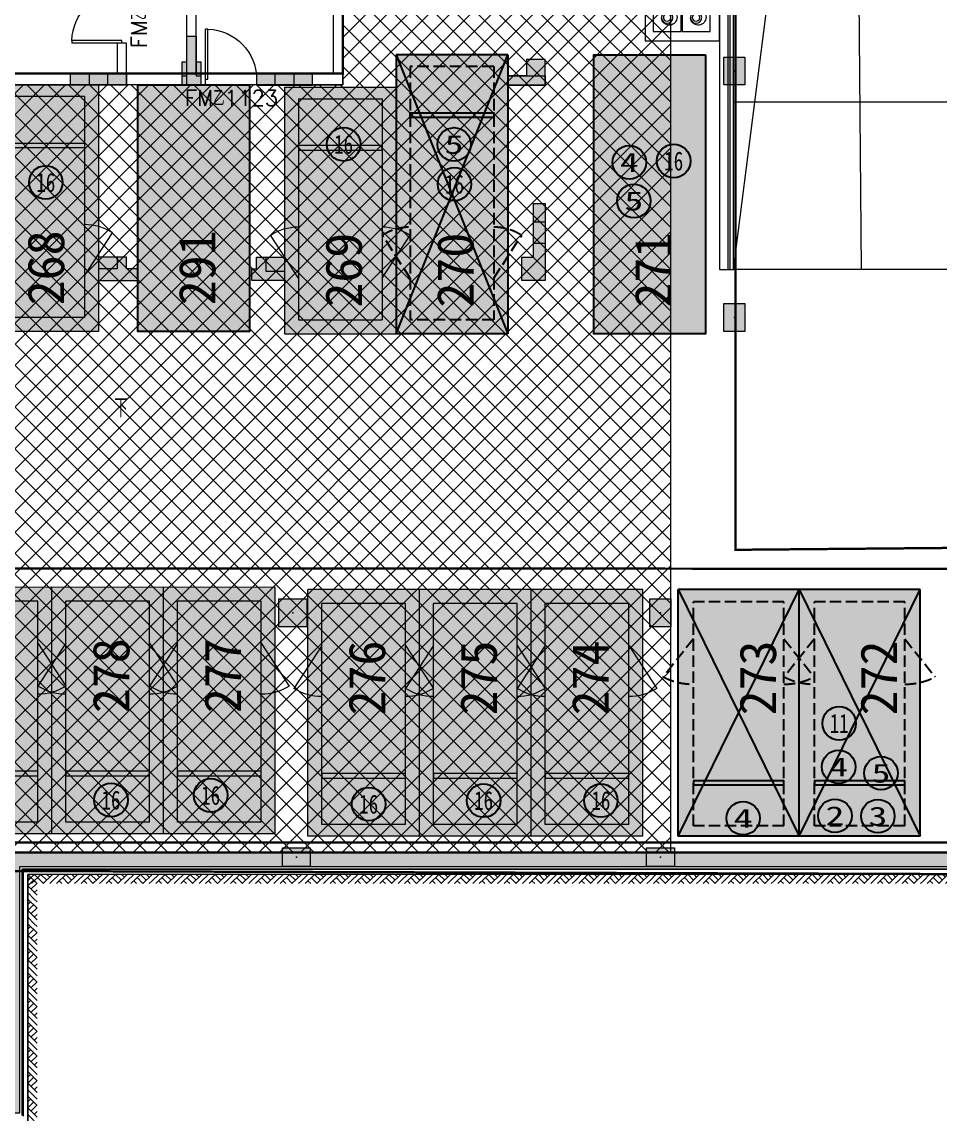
# Model space of a CAD drawing. Extents: x -264757 to 86229, y 4049843 to 4347093.
# Drawn here: x -47430 to -27691, y 4071283 to 4094765 of the extents above; entities that cross this region are included whole.
import ezdxf
from ezdxf.enums import TextEntityAlignment as Align

# ---------------------------------------------------------------- set-up
doc = ezdxf.new("R2010")
doc.units = 0
doc.header["$LTSCALE"] = 1000
doc.header["$MEASUREMENT"] = 0
doc.linetypes.add('AX-01DK-PB01$1$A-001-车位参照B1$0$A-001-车位参照B1$0$A-001-车位参照B1$0$A-H4-001-基本图形$0$A-001-车位B1$0$DASH', pattern=[0.35, 0.25, -0.1])
doc.linetypes.add('DASH', pattern=[0.35, 0.25, -0.1])
doc.layers.add('AX-01DK-PB01$0$AX-001DK-01-PB01-02$0$A-3-WinF(Text)', color=8, linetype='Continuous', plot=False)
for name, color, linetype in [('不利因素11-尽端停车', 7, 'Continuous'), ('不利因素2-紧邻集水坑、排水沟', 7, 'Continuous'), ('不利因素3-紧邻房间出入口', 7, 'Continuous'), ('不利因素4-紧邻行车坡道', 7, 'Continuous'), ('不利因素5-单面靠墙', 7, 'Continuous'), ('不利因素9-坡道上停车', 7, 'Continuous'), ('不可售车位', 255, 'Continuous'), ('大车位', 7, 'Continuous'), ('普通车位', 7, 'Continuous')]:
    doc.layers.add(name, color=color, linetype=linetype)
doc.layers.add('无关图层', color=8, linetype='Continuous', lineweight=0)
doc.layers.add('车位归属楼栋范围线', color=7, linetype='Continuous', true_color=0x19e6c7)
doc.styles.add('AX-01DK-PB01$0$_TCH_DIM', font='SIMPLEX', dxfattribs={"bigfont": 'GBCBIG'})
doc.styles.add('AX-01DK-PB01$0$AX-001DK-01-PB01-02$0$_TCH_WINDOW', font='SIMPLEX', dxfattribs={"bigfont": 'GBCBIG'})
doc.styles.add('AX-ACK-BIANH1$0$黑体', font='simhei.ttf')
doc.styles.add('AX-ACK-P01-WALL$0$黑体', font='simhei.ttf')
doc.styles.add('SX-ACK-PB01-WNC-ALL$0$黑体', font='simhei.ttf')
doc.styles.add('黑体', font='simhei.ttf')

# ---------------------------------------------------------------- blocks, each defined once
blk = doc.blocks.new('A$C7e5eb487')
at = {"layer": '普通车位', "true_color": 0xf18f8e}
h = blk.add_hatch(color=11, dxfattribs=at)
h.dxf.hatch_style = 1
h.paths.add_polyline_path([(2400, 0), (2400, -5300), (0, -5300), (0, 0)])
blk = doc.blocks.new('普通车位')
at = {"layer": '无关图层'}
for p, q in [((-2.253, 3.186), (0.077, 3.764)), ((1.352, -1.38), (0.077, 3.764)), ((-1.889, 2.967), (-0.142, 3.4)), ((1.001, -1.21), (-0.142, 3.4)), ((-0.977, -1.958), (-2.253, 3.186)), ((-0.746, -1.643), (-1.889, 2.967)), ((-0.977, -1.958), (1.352, -1.38)), ((-0.746, -1.643), (1.001, -1.21))]:
    blk.add_line(p, q, dxfattribs=at)
for points in [[(0.074, 2.527), (0.879, 1.777)], [(-1.673, 2.094), (-2.033, 1.054)]]:
    blk.add_lwpolyline(points, dxfattribs=at)
blk.add_lwpolyline([(0.76, -0.239), (-0.987, -0.673), (-1.011, -0.575), (0.736, -0.142)], close=True, dxfattribs=at)
for centre, start, end in [((0.074, 2.527), 283.9287, 316.9845), ((-1.673, 2.094), 250.873, 283.9287)]:
    blk.add_arc(centre, 1.1, start, end, dxfattribs=at)
at = {"layer": '普通车位', "xscale": -0.0009999999999999812, "yscale": 0.0009999999999999812, "zscale": 0.0009999999999999812, "rotation": 13.92873520577783}
blk.add_blockref('A$C7e5eb487', (0.077, 3.764), dxfattribs=at)
blk = doc.blocks.new('大车位1')
at = {"layer": '大车位', "true_color": 0xe806f9}
h = blk.add_hatch(color=6, dxfattribs=at)
h.dxf.hatch_style = 1
h.paths.add_polyline_path([(2400, 6000), (2400, 0), (0, 0), (0, 6000)])
at = {"layer": '大车位', "color": 83}
for p, q in [((0, 0), (0, 6000, 0)), ((2400, 6000, 0), (0, 6000, 0)), ((2400, 0), (2400, 6000, 0)), ((2400, 0), (0, 0))]:
    blk.add_line(p, q, dxfattribs=at)
at = {"layer": '大车位', "color": 8, "linetype": 'AX-01DK-PB01$1$A-001-车位参照B1$0$A-001-车位参照B1$0$A-001-车位参照B1$0$A-H4-001-基本图形$0$A-001-车位B1$0$DASH'}
for p, q in [((2100, 5700, 0), (300, 5700, 0)), ((300, 250), (300, 5700, 0)), ((2100, 250), (2100, 5700, 0)), ((2100, 250), (300, 250))]:
    blk.add_line(p, q, dxfattribs=at)
at = {"layer": '大车位', "color": 83, "elevation": 0}
blk.add_lwpolyline([(0, 6000), (2400, 0)], dxfattribs=at)
at = {"layer": '大车位', "color": 83}
blk.add_lwpolyline([(0, 0), (2400, 6000)], dxfattribs=at)
at = {"layer": '大车位', "linetype": 'AX-01DK-PB01$1$A-001-车位参照B1$0$A-001-车位参照B1$0$A-001-车位参照B1$0$A-H4-001-基本图形$0$A-001-车位B1$0$DASH'}
for points in [[(300, 4800), (-300, 3878)], [(2100, 4800), (2700, 3878)]]:
    blk.add_lwpolyline(points, dxfattribs=at)
at = {"layer": '大车位'}
blk.add_lwpolyline([(300, 1250), (2100, 1250), (2100, 1350), (300, 1350)], close=True, dxfattribs=at)
at = {"layer": '大车位', "linetype": 'AX-01DK-PB01$1$A-001-车位参照B1$0$A-001-车位参照B1$0$A-001-车位参照B1$0$A-H4-001-基本图形$0$A-001-车位B1$0$DASH'}
for centre, start, end in [((300, 4800, 0), 236.9443, 270), ((2100, 4800, 0), 270, 303.0557)]:
    blk.add_arc(centre, 1100, start, end, dxfattribs=at)
blk = doc.blocks.new('AX-01DK-PB01$0$A$Ca5f8eab7')
at = {"layer": '大车位', "xscale": 1.081473333332633, "yscale": 0.8833333333330953, "rotation": 270}
blk.add_blockref('大车位1', (0, 2595.558), dxfattribs=at)
blk = doc.blocks.new('20200722.21182239')
at = {"layer": '不利因素2-紧邻集水坑、排水沟', "true_color": 0xc46e92}
h = blk.add_hatch(color=233, dxfattribs=at)
h.dxf.hatch_style = 1
edge = h.paths.add_edge_path()
edge.add_arc((360, 360), 360, 0, 360)
at = {"layer": '不利因素2-紧邻集水坑、排水沟'}
blk.add_circle((360, 360), 360, dxfattribs=at)
at = {"layer": '不利因素2-紧邻集水坑、排水沟', "style": '黑体', "width": 1.390625}
blk.add_text('2', height=407, dxfattribs=at).set_placement((156, 156), (564, 156), align=Align.FIT)
blk = doc.blocks.new('20200722.21182971')
at = {"layer": '不利因素4-紧邻行车坡道', "true_color": 0x9591ce}
h = blk.add_hatch(color=193, dxfattribs=at)
h.dxf.hatch_style = 1
edge = h.paths.add_edge_path()
edge.add_arc((360, 360), 360, 0, 360)
at = {"layer": '不利因素4-紧邻行车坡道'}
blk.add_circle((360, 360), 360, dxfattribs=at)
at = {"layer": '不利因素4-紧邻行车坡道', "style": '黑体', "width": 1.390625}
blk.add_text('4', height=407, dxfattribs=at).set_placement((156, 156), (564, 156), align=Align.FIT)
blk = doc.blocks.new('20200722.21185040')
at = {"layer": '不利因素11-尽端停车', "true_color": 0xf21b23}
h = blk.add_hatch(color=240, dxfattribs=at)
h.dxf.hatch_style = 1
edge = h.paths.add_edge_path()
edge.add_arc((360, 360), 360, 0, 360)
at = {"layer": '不利因素11-尽端停车'}
blk.add_circle((360, 360), 360, dxfattribs=at)
at = {"layer": '不利因素11-尽端停车', "style": '黑体', "width": 0.695313}
blk.add_text('11', height=407.3, dxfattribs=at).set_placement((156, 156), (564, 156), align=Align.FIT)
blk = doc.blocks.new('SX-ACK-PB01-WNC-ALL$0$20200722.21183209')
at = {"layer": '不利因素5-单面靠墙', "true_color": 0x6d711d}
h = blk.add_hatch(color=66, dxfattribs=at)
h.dxf.hatch_style = 1
edge = h.paths.add_edge_path()
edge.add_arc((360, 360), 360, 0, 360)
at = {"layer": '不利因素5-单面靠墙'}
blk.add_circle((360, 360), 360, dxfattribs=at)
at = {"layer": '不利因素5-单面靠墙', "style": 'SX-ACK-PB01-WNC-ALL$0$黑体', "width": 1.390625}
blk.add_text('5', height=407, dxfattribs=at).set_placement((156, 156), (564, 156), align=Align.FIT)
blk = doc.blocks.new('AX-ACK-P01-WALL$0$20200722.21184440')
at = {"layer": '不利因素9-坡道上停车', "true_color": 0x6a96bd}
h = blk.add_hatch(color=153, dxfattribs=at)
h.dxf.hatch_style = 1
edge = h.paths.add_edge_path()
edge.add_arc((360, 360), 360, 0, 360)
at = {"layer": '不利因素9-坡道上停车'}
blk.add_circle((360, 360), 360, dxfattribs=at)
at = {"layer": '不利因素9-坡道上停车', "style": 'AX-ACK-P01-WALL$0$黑体', "width": 0.695313}
blk.add_text('16', height=407.3, dxfattribs=at).set_placement((156, 156), (564, 156), align=Align.FIT)
blk = doc.blocks.new('SX-ACK-PB01-WNC-ALL$0$20200722.21182536')
at = {"layer": '不利因素3-紧邻房间出入口', "true_color": 0xe4d218}
h = blk.add_hatch(color=52, dxfattribs=at)
h.dxf.hatch_style = 1
edge = h.paths.add_edge_path()
edge.add_arc((360, 360), 360, 0, 360)
at = {"layer": '不利因素3-紧邻房间出入口'}
blk.add_circle((360, 360), 360, dxfattribs=at)
at = {"layer": '不利因素3-紧邻房间出入口', "style": 'SX-ACK-PB01-WNC-ALL$0$黑体', "width": 1.390625}
blk.add_text('3', height=407, dxfattribs=at).set_placement((156, 156), (564, 156), align=Align.FIT)
blk = doc.blocks.new('销控车位')
at = {"layer": '不可售车位', "true_color": 0x757b8a}
h = blk.add_hatch(color=8, dxfattribs=at)
h.dxf.hatch_style = 1
h.paths.add_polyline_path([(2400, 0), (2400, -5300), (0, -5300), (0, 0)])
at = {"layer": '不可售车位', "color": 8, "true_color": 0x757b8a}
blk.add_lwpolyline([(2400, 0), (2400, -5300), (0, -5300), (0, 0)], close=True, dxfattribs=at)
blk = doc.blocks.new('sadfsadfasf')
at = {"layer": '不可售车位', "true_color": 0x757b8a}
h = blk.add_hatch(color=8, dxfattribs=at)
h.dxf.hatch_style = 1
h.paths.add_polyline_path([(2400, 6000), (2400, 0), (0, 0), (0, 6000)])
at = {"layer": '不可售车位', "color": 8, "true_color": 0x757b8a}
blk.add_lwpolyline([(2400, 6000), (2400, 0), (0, 0), (0, 6000)], close=True, dxfattribs=at)
blk = doc.blocks.new('AX-01DK-PB01$1$$LinePat$素土夯实')
at = {"layer": '无关图层'}
for p, q in [((0, -210), (210, 0)), ((120, -300), (420, 0)), ((420, 0), (608, -188)), ((495, -300), (795, 0)), ((615, 0), (705, -90)), ((210, -210), (300, -300)), ((315, -105), (502, -293)), ((705, -300), (795, -210))]:
    blk.add_line(p, q, dxfattribs=at)
blk = doc.blocks.new('SX-CK-PB001-WNC$1$20211103.13313578')
at = {"layer": '无关图层'}
h = blk.add_hatch(color=256, dxfattribs=at)
h.dxf.hatch_style = 1
h.paths.add_polyline_path([(0, 600), (450, 600), (450, 0), (0, 0)])
blk.add_lwpolyline([(0, 600), (450, 600), (450, 0), (0, 0)], close=True, dxfattribs=at)
blk.add_point((225, 300), dxfattribs=at)
blk = doc.blocks.new('SX-CK-PB001-WNC$1$20211103.13313888')
at = {"layer": '无关图层'}
h = blk.add_hatch(color=256, dxfattribs=at)
h.dxf.hatch_style = 1
h.paths.add_polyline_path([(0, 600), (400, 600), (400, 0), (0, 0)])
blk.add_lwpolyline([(0, 600), (400, 600), (400, 0), (0, 0)], close=True, dxfattribs=at)
blk.add_point((200, 300), dxfattribs=at)
blk = doc.blocks.new('PX-03CK-JSK$0$PX-B1-PB02-JSK$0$PX-CK-JSK$0$hjgh')
at = {"layer": '无关图层'}
for p, q in [((96327442, 40159946), (96327442, 40160246)), ((96327464, 40160264), (96327496, 40160264)), ((96327482, 40160283), (96327482, 40160243)), ((96327492, 40160296), (96327812, 40160296)), ((96327496, 40160264), (96327500, 40160264)), ((96327655, 40159170), (96327655, 40160392)), ((96327655, 40160392), (96328355, 40160392)), ((96327656, 40160098), (96327656, 40160352)), ((96327656, 40160352), (96327677, 40160352)), ((96327677, 40160098), (96327677, 40160352)), ((96327677, 40160267), (96327734, 40160267)), ((96327683, 40160214), (96327677, 40160214)), ((96327683, 40160256), (96327683, 40160214)), ((96327723, 40160256), (96327683, 40160256)), ((96327683, 40160232), (96327723, 40160232)), ((96327687, 40160232), (96327687, 40160246)), ((96327692, 40160251), (96327714, 40160251)), ((96327697, 40160232), (96327697, 40160200)), ((96327697, 40160203), (96327697, 40160231)), ((96327709, 40160232), (96327709, 40160200)), ((96327719, 40160246), (96327719, 40160232)), ((96327723, 40160217), (96327723, 40160256)), ((96327734, 40160217), (96327723, 40160217)), ((96327734, 40160267), (96327734, 40160217)), ((96327821, 40160225), (96327769, 40160225)), ((96327769, 40160224), (96327769, 40159963)), ((96327791, 40160225), (96327791, 40159963)), ((96327799, 40160225), (96327799, 40159963)), ((96327803, 40160265), (96327835, 40160265)), ((96327821, 40160284), (96327821, 40160244)), ((96327821, 40160253), (96327821, 40160277)), ((96327821, 40160225), (96327821, 40159963)), ((96327835, 40160265), (96327839, 40160265)), ((96327862, 40160246), (96327862, 40159946)), ((96328355, 40160392), (96328355, 40159792)), ((96327515, 40160051), (96327515, 40160027)), ((96327656, 40160098), (96327656, 40159844)), ((96327677, 40160098), (96327677, 40159844)), ((96327683, 40159974), (96327677, 40159974)), ((96327679, 40160200), (96327768, 40160200)), ((96327768, 40159994), (96327679, 40159994)), ((96327683, 40159933), (96327683, 40159974)), ((96327695, 40159993), (96327695, 40159955)), ((96327708, 40159992), (96327708, 40159954)), ((96327723, 40159971), (96327723, 40159933)), ((96327734, 40159971), (96327723, 40159971)), ((96327734, 40159921), (96327734, 40159971)), ((96327465, 40159933), (96327497, 40159933)), ((96327483, 40159952), (96327483, 40159912)), ((96327812, 40159896), (96327492, 40159896)), ((96327497, 40159933), (96327501, 40159933)), ((96328355, 40159792), (96327655, 40159792)), ((96327655, 40159770), (96328355, 40159770)), ((96327656, 40159844), (96327677, 40159844)), ((96327682, 40159921), (96327675, 40159921)), ((96327677, 40159921), (96327734, 40159921)), ((96327723, 40159933), (96327683, 40159933)), ((96327685, 40159954), (96327723, 40159954)), ((96327688, 40159941), (96327688, 40159954)), ((96327713, 40159936), (96327693, 40159936)), ((96327718, 40159954), (96327718, 40159941)), ((96327821, 40159963), (96327769, 40159963)), ((96327802, 40159933), (96327834, 40159933)), ((96327821, 40159952), (96327821, 40159912)), ((96327834, 40159933), (96327838, 40159933)), ((96327871, 40159929), (96327871, 40159953)), ((96328355, 40159770), (96328355, 40159170)), ((96327442, 40159324), (96327442, 40159624)), ((96327464, 40159642), (96327496, 40159642)), ((96327482, 40159661), (96327482, 40159621)), ((96327492, 40159674), (96327812, 40159674)), ((96327496, 40159642), (96327500, 40159642)), ((96327503, 40159523), (96327527, 40159523)), ((96327515, 40159511), (96327515, 40159534)), ((96327656, 40159476), (96327656, 40159729)), ((96327656, 40159729), (96327677, 40159729)), ((96327677, 40159476), (96327677, 40159729)), ((96327677, 40159645), (96327734, 40159645)), ((96327683, 40159592), (96327677, 40159592)), ((96327679, 40159577), (96327768, 40159577)), ((96327683, 40159633), (96327683, 40159592)), ((96327723, 40159633), (96327683, 40159633)), ((96327683, 40159610), (96327723, 40159610)), ((96327687, 40159610), (96327687, 40159624)), ((96327692, 40159629), (96327714, 40159629)), ((96327697, 40159610), (96327697, 40159577)), ((96327697, 40159580), (96327697, 40159608)), ((96327709, 40159610), (96327709, 40159577)), ((96327719, 40159624), (96327719, 40159610)), ((96327723, 40159595), (96327723, 40159633)), ((96327734, 40159595), (96327723, 40159595)), ((96327734, 40159645), (96327734, 40159595)), ((96327769, 40159602), (96327769, 40159341)), ((96327821, 40159602), (96327769, 40159602)), ((96327791, 40159602), (96327791, 40159341)), ((96327799, 40159602), (96327799, 40159341)), ((96327803, 40159643), (96327835, 40159643)), ((96327821, 40159662), (96327821, 40159622)), ((96327821, 40159631), (96327821, 40159654)), ((96327821, 40159602), (96327821, 40159341)), ((96327835, 40159643), (96327839, 40159643)), ((96327862, 40159624), (96327862, 40159324)), ((96327870, 40159643), (96327870, 40159619)), ((96327474, 40159470), (96327450, 40159470)), ((96327462, 40159458), (96327462, 40159481)), ((96327465, 40159311), (96327497, 40159311)), ((96327483, 40159330), (96327483, 40159290)), ((96327812, 40159274), (96327492, 40159274)), ((96327497, 40159311), (96327501, 40159311)), ((96327527, 40159417), (96327503, 40159417)), ((96327515, 40159428), (96327515, 40159405)), ((96327556, 40159470), (96327580, 40159470)), ((96327568, 40159481), (96327568, 40159458)), ((96327656, 40159476), (96327656, 40159222)), ((96327682, 40159299), (96327675, 40159299)), ((96327677, 40159476), (96327677, 40159222)), ((96327683, 40159352), (96327677, 40159352)), ((96327677, 40159299), (96327734, 40159299)), ((96327768, 40159371), (96327679, 40159371)), ((96327683, 40159311), (96327683, 40159352)), ((96327723, 40159311), (96327683, 40159311)), ((96327685, 40159332), (96327723, 40159332)), ((96327688, 40159318), (96327688, 40159332)), ((96327713, 40159313), (96327693, 40159313)), ((96327695, 40159371), (96327695, 40159333)), ((96327708, 40159370), (96327708, 40159332)), ((96327718, 40159332), (96327718, 40159318)), ((96327723, 40159349), (96327723, 40159311)), ((96327734, 40159349), (96327723, 40159349)), ((96327734, 40159299), (96327734, 40159349)), ((96327821, 40159341), (96327769, 40159341)), ((96327802, 40159311), (96327834, 40159311)), ((96327821, 40159330), (96327821, 40159290)), ((96327834, 40159311), (96327838, 40159311)), ((96328355, 40159170), (96327655, 40159170)), ((96327656, 40159222), (96327677, 40159222))]:
    blk.add_line(p, q, dxfattribs=at)
for centre, radius in [((96327482, 40160265), 8.75), ((96327821, 40160265), 8.75), ((96328052, 40160093), 122), ((96327515, 40160092), 65), ((96327515, 40160039), 7.88), ((96328052, 40160093), 80.5), ((96327483, 40159933), 8.75), ((96327821, 40159933), 8.75), ((96327515, 40159470), 65), ((96327482, 40159643), 8.75), ((96327515, 40159470), 40), ((96327515, 40159523), 7.88), ((96327821, 40159643), 8.75), ((96328052, 40159471), 122), ((96328052, 40159471), 80.5), ((96327462, 40159470), 7.88), ((96327483, 40159311), 8.75), ((96327515, 40159417), 7.88), ((96327568, 40159470), 7.88), ((96327821, 40159311), 8.75)]:
    blk.add_circle(centre, radius, dxfattribs=at)
for centre, radius, start, end in [((96327492, 40160246), 50, 89.9998, 179.9998), ((96327692, 40160246), 5.18, 89.9998, 179.9998), ((96327714, 40160246), 5.18, 359.9998, 89.9998), ((96327812, 40160246), 50, 359.9998, 89.9998), ((96327908, 40160313), 142, 233.3732, 310.3456), ((96328046, 40160047), 169, 198.4725, 84.7162), ((96327855, 40159973), 34.6, 32.3813, 152.0235), ((96327492, 40159946), 50, 179.9998, 269.9998), ((96327693, 40159941), 5.18, 179.9998, 269.9998), ((96327713, 40159941), 5.18, 269.9998, 359.9998), ((96327812, 40159946), 50, 269.9998, 359.9998), ((96327492, 40159624), 50, 89.9998, 179.9998), ((96327692, 40159624), 5.18, 89.9998, 179.9998), ((96327714, 40159624), 5.18, 359.9998, 89.9998), ((96327812, 40159624), 50, 359.9998, 89.9998), ((96327908, 40159691), 142, 233.3732, 310.3456), ((96328046, 40159424), 169, 198.4725, 84.7162), ((96327492, 40159324), 50, 179.9998, 269.9998), ((96327693, 40159318), 5.18, 179.9998, 269.9998), ((96327713, 40159318), 5.18, 269.9998, 359.9998), ((96327812, 40159324), 50, 269.9998, 359.9998), ((96327855, 40159351), 34.6, 32.3813, 152.0235)]:
    blk.add_arc(centre, radius, start, end, dxfattribs=at)
for p in [(96327469, 40159673), (96327469, 40159275)]:
    blk.add_point(p, dxfattribs=at)
blk = doc.blocks.new('AX-01DK-PB01$0$$DorLib2D$00000001')
at = {"layer": '无关图层'}
for p, q in [((0.45, 0.975), (0.5, 0.975)), ((0.45, 0), (0.45, 0.975)), ((0.5, 0), (0.5, 0.975)), ((0.5, 0), (0.45, 0))]:
    blk.add_line(p, q, dxfattribs=at)
at = {"layer": '无关图层', "lineweight": 13}
blk.add_arc((0.475, 0), 0.975, 91.4693, 180, dxfattribs=at)

msp = doc.modelspace()

# ---------------------------------------------------------------- hatches: boundary and pattern name
at = {"layer": '无关图层'}
h = msp.add_hatch(color=256, dxfattribs=at)
h.dxf.hatch_style = 1
h.paths.add_polyline_path([(-43983.7, 4093606.5), (-43883.5, 4093606.5), (-43883.5, 4094456.5), (-43683.5, 4094456.5), (-43683.5, 4093606.5), (-43583.3, 4093606.5), (-43583.3, 4093406.5), (-43983.7, 4093406.5)])
for points in [[(-43683.3, 4093906.5), (-43583.3, 4093906.5), (-43583.3, 4093406.5), (-43983.7, 4093406.5), (-43983.7, 4093906.5), (-43883.3, 4093906.5), (-43883.5, 4094456.5), (-43683.5, 4094456.5)], [(-36983.3, 4093406.5), (-36183.3, 4093406.5), (-36183.3, 4093956.5), (-36583.3, 4093956.5), (-36583.3, 4093606.5), (-36983.3, 4093606.5)], [(-45983.5, 4093406.5), (-46383.5, 4093406.5), (-46383.5, 4093656.5), (-45983.5, 4093656.5)], [(-45183.5, 4093406.5), (-45583.5, 4093406.5), (-45583.5, 4093656.5), (-45183.5, 4093656.5)], [(-42383.5, 4093406.5), (-41983.5, 4093406.5), (-41983.5, 4093656.5), (-42383.5, 4093656.5)], [(-41583.7, 4093406.5), (-41183.7, 4093406.5), (-41183.7, 4093656.5), (-41583.7, 4093656.5)], [(-36433.3, 4090856.5), (-36183.3, 4090856.5), (-36183.3, 4090456.5), (-36433.3, 4090456.5)], [(-36183.3, 4089206.5), (-36683.3, 4089206.5), (-36683.3, 4089706.5), (-36433.3, 4089706.5), (-36433.3, 4090006.5), (-36183.3, 4090006.5)], [(-44933.2, 4089206.5), (-44933.2, 4089456.5), (-45183.2, 4089456.5), (-45183.1, 4089706.5), (-45383.1, 4089706.5), (-45383.1, 4089706.5), (-45783.1, 4089706.5), (-45783.1, 4089206.5), (-45383.1, 4089206.5)], [(-42483.9, 4089206.5), (-42483.9, 4089456.5), (-42383.9, 4089456.5), (-42383.9, 4089706.5), (-42183.9, 4089706.5), (-41783.9, 4089706.5), (-41783.9, 4089206.5), (-42183.9, 4089206.5)], [(-47773.1, 4076909.2), (-47473.1, 4076609.2), (-26283.2, 4076609.1), (-26283.2, 4076909.1)]]:
    msp.add_hatch(color=256, dxfattribs=at).paths.add_polyline_path(points)
h = msp.add_hatch(color=256, dxfattribs=at)
h.dxf.hatch_style = 1
h.paths.add_polyline_path([(-46383.5, 4093656.5), (-45183.5, 4093656.5), (-45183.5, 4093406.5), (-46383.5, 4093406.5)])
h = msp.add_hatch(color=256, dxfattribs=at)
h.dxf.hatch_style = 1
h.paths.add_polyline_path([(-41183.5, 4093656.5), (-42383.5, 4093656.5), (-42383.5, 4093406.5), (-41183.5, 4093406.5)])
h = msp.add_hatch(color=256, dxfattribs=at)
h.dxf.hatch_style = 1
h.paths.add_polyline_path([(-36983.3, 4093606.5), (-36183.3, 4093606.5), (-36183.3, 4093406.5), (-36983.3, 4093406.5)])
h = msp.add_hatch(color=256, dxfattribs=at)
h.dxf.hatch_style = 1
h.paths.add_polyline_path([(-36433.3, 4090856.5), (-36183.3, 4090856.5), (-36183.3, 4089206.5), (-36683.3, 4089206.5), (-36683.3, 4089706.5), (-36433.3, 4089706.5)])
h = msp.add_hatch(color=256, dxfattribs=at)
h.dxf.hatch_style = 1
h.paths.add_polyline_path([(-44933.2, 4089206.5), (-44933.2, 4089456.5), (-45183.2, 4089456.5), (-45183.2, 4089706.5), (-45383.2, 4089706.5), (-45383.1, 4089456.5), (-45783.1, 4089456.5), (-45783.2, 4089206.5), (-45383.2, 4089206.5)])
h = msp.add_hatch(color=256, dxfattribs=at)
h.dxf.hatch_style = 1
h.paths.add_polyline_path([(-42483.5, 4089206.5), (-42483.5, 4089456.5), (-42383.5, 4089456.5), (-42383.5, 4089706.5), (-42183.5, 4089706.5), (-42183.5, 4089406.5), (-41783.9, 4089406.5), (-41783.9, 4089206.5), (-42183.5, 4089206.5)])
h = msp.add_hatch(dxfattribs=at)
h.set_pattern_fill('钢筋混凝土', color=256, scale=100)
h.set_pattern_definition([(45, (56738.1, 4676018.46), (-176.7767, 176.7767), []), (50, (56738.1, 4676018.46), (717.2602, -62.75213), [75, -825]), (355, (56738.1, 4676018.46), (-138.7513, 752.1921), [60, -660]), (100.4514, (56797.9, 4676013.2), (578.5094, 689.43954), [63.7402, -701.1421]), (46.1842, (56738.1, 4676218.46), (1067.241, -165.519), [112.5, -1237.5]), (96.6356, (56827, 4676204.7), (934.6627, 974.1179), [95.6103, -1051.713]), (351.1842, (56738.1, 4676218.5), (934.662, 974.1186), [90, -990]), (21, (56838.1, 4676168.46), (596.90705, -402.6189), [75, -825]), (326, (56838.1, 4676168.46), (243.3153, 725.15005), [60, -660]), (71.4514, (56887.85, 4676134.9), (840.2226, 322.5305), [63.7402, -701.1421]), (37.5, (56738.1, 4676018.46), (12.15986, 332.89385), [0, -652, 0, -670, 0, -662.5]), (7.5, (56738.1, 4676018.46), (263.06954, 394.41171), [0, -382, 0, -637, 0, -252.5]), (327.5, (56515.1, 4676018.46), (533.82244, -22.55487), [0, -250, 0, -780, 0, -1035]), (317.5, (56415.1, 4676018.46), (583.18617, 100.105), [0, -325, 0, -518, 0, -735])])
h.paths.add_polyline_path([(-56073.1, 4071608), (-56073.1, 4071308), (-47474.6, 4071308), (-47474.6, 4076608), (-26084.6, 4076608), (-26084.6, 4089210.4), (-26384.6, 4089210.4), (-26384.6, 4076908), (-47774.6, 4076908), (-47774.6, 4071608)])
h = msp.add_hatch(color=256, dxfattribs=at)
h.dxf.hatch_style = 1
h.paths.add_polyline_path([(-41904.6, 4082358), (-41304.6, 4082358), (-41304.6, 4081758), (-41904.6, 4081758)])

# ---------------------------------------------------------------- linework, layer by layer
for p, q in [((-32132.2, 4089442.9), (-29561.7, 4109709.9)), ((-29382.2, 4089442.9), (-29561.7, 4109709.9)), ((-32132.2, 4089442.9), (-32132.2, 4106713.4)), ((-33516.3, 4076908), (-55216.3, 4098608)), ((-33479.6, 4077320.3), (-54767.3, 4098608)), ((-33479.6, 4077769.3), (-54318.3, 4098608)), ((-33479.6, 4078218.4), (-53869.3, 4098608)), ((-33479.6, 4078667.4), (-53420.3, 4098608)), ((-33965.3, 4076908), (-55534.4, 4098477)), ((-34414.4, 4076908), (-55534.4, 4098028)), ((-40533.2, 4093408), (-40533.2, 4097908)), ((-43883.1, 4093408), (-43883.1, 4097708)), ((-43683.1, 4093658), (-43683.1, 4097708)), ((-40733.2, 4093658), (-40733.2, 4097708)), ((-34863.4, 4076908), (-55534.4, 4097579)), ((-35312.4, 4076908), (-55534.4, 4097130)), ((-35761.4, 4076908), (-55534.4, 4096681)), ((-36210.4, 4076908), (-55534.4, 4096232)), ((-36659.4, 4076908), (-55534.4, 4095783)), ((-51567.7, 4082048), (-38055.9, 4095559.9)), ((-51118.7, 4082048), (-37606.8, 4095559.9)), ((-50669.7, 4082048), (-37157.8, 4095559.9)), ((-50220.7, 4082048), (-36708.8, 4095559.9)), ((-49771.7, 4082048), (-36259.8, 4095559.9)), ((-49489.6, 4081881.1), (-35810.8, 4095559.9)), ((-49489.6, 4081432.1), (-35361.8, 4095559.9)), ((-49489.6, 4080983), (-34912.8, 4095559.9)), ((-49489.6, 4080534), (-34463.8, 4095559.9)), ((-49489.6, 4080085), (-34014.7, 4095559.9)), ((-49489.6, 4079636), (-33565.7, 4095559.9)), ((-40533.2, 4094429.5), (-39402.9, 4095559.9)), ((-40533.2, 4093980.5), (-38953.9, 4095559.9)), ((-40533.2, 4093531.5), (-38504.9, 4095559.9)), ((-40533.2, 4095559.9), (-40533.2, 4093408)), ((-33479.6, 4088545.6), (-40493.8, 4095559.9)), ((-33479.6, 4088994.7), (-40044.8, 4095559.9)), ((-33479.6, 4089443.7), (-39595.8, 4095559.9)), ((-33479.6, 4089892.7), (-39146.8, 4095559.9)), ((-33479.6, 4090341.7), (-38697.8, 4095559.9)), ((-33479.6, 4090790.7), (-38248.8, 4095559.9)), ((-33479.6, 4091239.7), (-37799.8, 4095559.9)), ((-33479.6, 4091688.7), (-37350.8, 4095559.9)), ((-33479.6, 4092137.7), (-36901.7, 4095559.9)), ((-33479.6, 4092586.8), (-36452.7, 4095559.9)), ((-33479.6, 4093035.8), (-36003.7, 4095559.9)), ((-33479.6, 4093484.8), (-35554.7, 4095559.9)), ((-33479.6, 4093933.8), (-35105.7, 4095559.9)), ((-33479.6, 4094382.8), (-34656.7, 4095559.9)), ((-33479.6, 4076908), (-33479.6, 4095559.9)), ((-32432.4, 4095558), (-32432.1, 4089443.9)), ((-32254, 4095558), (-32253.9, 4089443.9)), ((-32203.9, 4089443.9), (-32203.8, 4095558)), ((-32132.1, 4089443.9), (-32132.2, 4095558)), ((-37108.4, 4076908), (-55534.4, 4095334)), ((-49489.6, 4079187), (-33479.6, 4095197)), ((-33479.6, 4088096.6), (-40533.2, 4095150.3)), ((-37557.4, 4076908), (-55534.4, 4094884.9)), ((-49489.6, 4078738), (-33479.6, 4094748)), ((-33479.6, 4087647.6), (-40533.2, 4094701.3)), ((-38006.5, 4076908), (-55534.4, 4094435.9)), ((-49489.6, 4078289), (-33479.6, 4094299)), ((-45183.5, 4094308), (-45383.5, 4094308)), ((-45383.5, 4094308), (-45383.5, 4093658)), ((-45183.5, 4093408), (-45183.5, 4094308)), ((-33479.6, 4087198.6), (-40533.2, 4094252.3)), ((-38455.5, 4076908), (-55534.4, 4093986.9)), ((-49489.6, 4077840), (-33479.6, 4093850)), ((-47633.4, 4093658), (-45383.5, 4093658)), ((-43483.5, 4093658), (-43683.1, 4093658)), ((-43483.5, 4093408), (-43483.5, 4093658)), ((-40733.2, 4093658), (-42383.5, 4093658)), ((-42383.5, 4093658), (-42383.5, 4093408)), ((-33479.6, 4086749.6), (-40533.2, 4093803.2)), ((-40700.5, 4076908), (-57187.1, 4093394.6)), ((-57180.2, 4083619.8), (-47391.9, 4093408)), ((-57179.9, 4083171.1), (-46942.9, 4093408)), ((-57179.5, 4082722.4), (-46493.9, 4093408)), ((-57179.2, 4082273.7), (-46044.9, 4093408)), ((-57178.9, 4081825), (-45595.9, 4093408)), ((-57178.6, 4081376.3), (-45146.9, 4093408)), ((-57178.3, 4080927.6), (-44697.9, 4093408)), ((-57178, 4080478.9), (-44248.8, 4093408)), ((-57177.6, 4080030.2), (-43799.8, 4093408)), ((-57177.3, 4079581.5), (-43350.8, 4093408)), ((-57177, 4079132.8), (-42901.8, 4093408)), ((-57176.7, 4078684.1), (-42452.8, 4093408)), ((-57176.4, 4078235.4), (-42003.8, 4093408)), ((-40251.5, 4076908), (-56754.1, 4093410.6)), ((-39802.5, 4076908), (-56304.1, 4093409.6)), ((-39353.5, 4076908), (-55854.2, 4093408.7)), ((-38904.5, 4076908), (-55534.4, 4093537.9)), ((-53954.8, 4081008), (-41554.8, 4093408)), ((-53505.7, 4081008), (-41105.7, 4093408)), ((-53056.7, 4081008), (-40656.7, 4093408)), ((-49489.6, 4077390.9), (-33479.6, 4093400.9)), ((-40533.2, 4093408), (-47833.4, 4093408)), ((-47833.4, 4093408), (-45183.5, 4093408)), ((-33479.6, 4079116.4), (-47771.2, 4093408)), ((-33479.6, 4079565.4), (-47322.2, 4093408)), ((-33479.6, 4080014.4), (-46873.2, 4093408)), ((-33479.6, 4080463.4), (-46424.2, 4093408)), ((-33479.6, 4080912.4), (-45975.2, 4093408)), ((-33479.6, 4081361.4), (-45526.2, 4093408)), ((-33479.6, 4081810.5), (-45077.2, 4093408)), ((-33479.6, 4082259.5), (-44628.2, 4093408)), ((-33479.6, 4082708.5), (-44179.1, 4093408)), ((-43883.1, 4093408), (-43483.5, 4093408)), ((-33479.6, 4083157.5), (-43730.1, 4093408)), ((-33479.6, 4083606.5), (-43281.1, 4093408)), ((-33479.6, 4084055.5), (-42832.1, 4093408)), ((-42383.5, 4093408), (-40533.2, 4093408)), ((-33479.6, 4084504.5), (-42383.1, 4093408)), ((-33479.6, 4084953.5), (-41934.1, 4093408)), ((-33479.6, 4085402.6), (-41485.1, 4093408)), ((-33479.6, 4085851.6), (-41036.1, 4093408)), ((-33479.6, 4086300.6), (-40587, 4093408)), ((-41149.5, 4076908), (-57186.8, 4092945.3)), ((-49489.6, 4076941.9), (-33479.6, 4092951.9)), ((-32132.4, 4093042.9), (-26383.2, 4093042.9)), ((-41598.6, 4076908), (-57186.5, 4092495.9)), ((-49074.5, 4076908), (-33479.6, 4092502.9)), ((-42047.6, 4076908), (-57186.1, 4092046.6)), ((-48625.5, 4076908), (-33479.6, 4092053.9)), ((-42496.6, 4076908), (-57185.8, 4091597.3)), ((-48176.5, 4076908), (-33479.6, 4091604.9)), ((-42945.6, 4076908), (-57185.5, 4091147.9)), ((-47727.4, 4076908), (-33479.6, 4091155.9)), ((-43394.6, 4076908), (-57185.2, 4090698.6)), ((-47278.4, 4076908), (-33479.6, 4090706.9)), ((-43843.6, 4076908), (-57184.9, 4090249.3)), ((-46829.4, 4076908), (-33479.6, 4090257.9)), ((-44292.6, 4076908), (-57184.6, 4089800)), ((-46380.4, 4076908), (-33479.6, 4089808.8)), ((-32432.1, 4089443.9), (-32132.1, 4089443.9)), ((-32253.9, 4089443.9), (-32203.9, 4089443.9)), ((-26384.6, 4089442.9), (-32132.2, 4089442.9)), ((-45931.4, 4076908), (-33479.6, 4089359.8)), ((-45482.4, 4076908), (-33479.6, 4088910.8)), ((-45033.4, 4076908), (-33479.6, 4088461.8)), ((-44584.4, 4076908), (-33479.6, 4088012.8)), ((-44135.3, 4076908), (-33479.6, 4087563.8)), ((-43686.3, 4076908), (-33479.6, 4087114.8)), ((-43237.3, 4076908), (-33479.6, 4086665.8)), ((-42788.3, 4076908), (-33479.6, 4086216.7)), ((-42339.3, 4076908), (-33479.6, 4085767.7)), ((-41890.3, 4076908), (-33479.6, 4085318.7)), ((-41441.3, 4076908), (-33479.6, 4084869.7)), ((-40992.3, 4076908), (-33479.6, 4084420.7)), ((-40543.2, 4076908), (-33479.6, 4083971.7)), ((-40094.2, 4076908), (-33479.6, 4083522.7)), ((-39645.2, 4076908), (-33479.6, 4083073.7)), ((-39196.2, 4076908), (-33479.6, 4082624.6)), ((-38747.2, 4076908), (-33479.6, 4082175.6)), ((-44741.6, 4076908), (-49489.6, 4081656)), ((-38298.2, 4076908), (-33479.6, 4081726.6)), ((-45190.7, 4076908), (-49489.6, 4081207)), ((-37849.2, 4076908), (-33479.6, 4081277.6)), ((-45639.7, 4076908), (-49489.6, 4080758)), ((-37400.2, 4076908), (-33479.6, 4080828.6)), ((-46088.7, 4076908), (-49489.6, 4080309)), ((-36951.1, 4076908), (-33479.6, 4080379.6)), ((-46537.7, 4076908), (-49489.6, 4079859.9)), ((-36502.1, 4076908), (-33479.6, 4079930.6)), ((-46986.7, 4076908), (-49489.6, 4079410.9)), ((-36053.1, 4076908), (-33479.6, 4079481.5)), ((-35604.1, 4076908), (-33479.6, 4079032.5)), ((-35155.1, 4076908), (-33479.6, 4078583.5)), ((-34706.1, 4076908), (-33479.6, 4078134.5)), ((-34257.1, 4076908), (-33479.6, 4077685.5)), ((-33808.1, 4076908), (-33479.6, 4077236.5)), ((-49489.6, 4076908), (-33479.6, 4076908)), ((-47773.1, 4076909.2), (-26283.2, 4076909.1)), ((-47473.1, 4076609.2), (-26283.2, 4076609.1)), ((-47423.4, 4076558), (-26033.6, 4076559.1)), ((-47423.4, 4071258), (-47423.4, 4076558)), ((-26023.6, 4076549.2), (-47413.4, 4076548)), ((-47413.4, 4076548), (-47413.4, 4071248)), ((-26013.6, 4076539.2), (-47403.4, 4076538)), ((-47403.4, 4076538), (-47403.4, 4071238)), ((-47303.5, 4071138), (-47303.4, 4076438)), ((-47303.4, 4076438), (-47303.5, 4071138)), ((-47303.4, 4076438), (-25913.6, 4076439.2)), ((-25913.6, 4076439.2), (-47303.4, 4076438))]:
    msp.add_line(p, q, dxfattribs=at)
for points in [[(-32432.4, 4095558), (-34032.4, 4095558), (-34032.4, 4094358), (-32432.4, 4094358)], [(-43983.7, 4093606.5), (-43883.5, 4093606.5), (-43883.5, 4094456.5), (-43683.5, 4094456.5), (-43683.5, 4093606.5), (-43583.3, 4093606.5), (-43583.3, 4093406.5), (-43983.7, 4093406.5)], [(-43683.3, 4093906.5), (-43583.3, 4093906.5), (-43583.3, 4093406.5), (-43983.7, 4093406.5), (-43983.7, 4093906.5), (-43883.3, 4093906.5), (-43883.5, 4094456.5), (-43683.5, 4094456.5)], [(-36983.3, 4093406.5), (-36183.3, 4093406.5), (-36183.3, 4093956.5), (-36583.3, 4093956.5), (-36583.3, 4093606.5), (-36983.3, 4093606.5)], [(-46383.5, 4093656.5), (-45183.5, 4093656.5), (-45183.5, 4093406.5), (-46383.5, 4093406.5)], [(-45983.5, 4093406.5), (-46383.5, 4093406.5), (-46383.5, 4093656.5), (-45983.5, 4093656.5)], [(-45183.5, 4093406.5), (-45583.5, 4093406.5), (-45583.5, 4093656.5), (-45183.5, 4093656.5)], [(-41183.5, 4093656.5), (-42383.5, 4093656.5), (-42383.5, 4093406.5), (-41183.5, 4093406.5)], [(-42383.5, 4093406.5), (-41983.5, 4093406.5), (-41983.5, 4093656.5), (-42383.5, 4093656.5)], [(-41583.7, 4093406.5), (-41183.7, 4093406.5), (-41183.7, 4093656.5), (-41583.7, 4093656.5)], [(-36983.3, 4093606.5), (-36183.3, 4093606.5), (-36183.3, 4093406.5), (-36983.3, 4093406.5)], [(-36683.3, 4089206.5), (-36683.3, 4089706.5), (-36433.3, 4089706.5), (-36433.3, 4090856.5), (-36183.3, 4090856.5), (-36183.3, 4089206.5)], [(-36433.3, 4090856.5), (-36183.3, 4090856.5), (-36183.3, 4090456.5), (-36433.3, 4090456.5)], [(-36183.3, 4089206.5), (-36683.3, 4089206.5), (-36683.3, 4089706.5), (-36433.3, 4089706.5), (-36433.3, 4090006.5), (-36183.3, 4090006.5)], [(-44933.2, 4089206.5), (-44933.2, 4089456.5), (-45183.2, 4089456.5), (-45183.2, 4089706.5), (-45383.2, 4089706.5), (-45383.1, 4089456.5), (-45783.1, 4089456.5), (-45783.2, 4089206.5), (-45383.2, 4089206.5)], [(-44933.2, 4089206.5), (-44933.2, 4089456.5), (-45183.2, 4089456.5), (-45183.1, 4089706.5), (-45383.1, 4089706.5), (-45383.1, 4089706.5), (-45783.1, 4089706.5), (-45783.1, 4089206.5), (-45383.1, 4089206.5)], [(-42483.9, 4089206.5), (-42483.9, 4089456.5), (-42383.9, 4089456.5), (-42383.9, 4089706.5), (-42183.9, 4089706.5), (-42183.9, 4089706.5), (-41783.9, 4089706.5), (-41783.9, 4089206.5), (-42183.9, 4089206.5)], [(-42483.5, 4089206.5), (-42483.5, 4089456.5), (-42383.5, 4089456.5), (-42383.5, 4089706.5), (-42183.5, 4089706.5), (-42183.5, 4089406.5), (-41783.9, 4089406.5), (-41783.9, 4089206.5), (-42183.5, 4089206.5)], [(-41904.6, 4082358), (-41304.6, 4082358), (-41304.6, 4081758), (-41904.6, 4081758)]]:
    msp.add_lwpolyline(points, close=True, dxfattribs=at)
msp.add_lwpolyline([(-56073.1, 4071608), (-56073.1, 4071308), (-47474.6, 4071308), (-47474.6, 4076608), (-26084.6, 4076608), (-26084.6, 4089210.4), (-26384.6, 4089210.4), (-26384.6, 4076908), (-47774.6, 4076908), (-47774.6, 4071608), (-56073.1, 4071608)], dxfattribs=at)
msp.add_lwpolyline([(-33479.6, 4086062.1, 0, 0, 0), (-57181.9, 4086058, 0, 96, 0), (-56821.9, 4086058.1, 0, 0, 0)], format="xyseb", dxfattribs=at)
msp.add_point((-41604.6, 4082058), dxfattribs=at)
at = {"layer": '车位归属楼栋范围线', "linetype": 'DASH', "ltscale": 5, "const_width": 50}
for points in [[(-39983.2, 4106958), (-39983.2, 4104703.4), (-37332.2, 4104703.4), (-37332.2, 4105306.5), (-35332.2, 4105306.5), (-35332.2, 4103506.5), (-32089.6, 4103506.5), (-32089.6, 4083415.1), (-26383.2, 4083465.1), (-26384.6, 4077126.3), (-56842.7, 4077125.2), (-56842.7, 4071761), (-92294.6, 4071761)], [(-26384.6, 4095557.9), (-40533.2, 4095559.9), (-40533.2, 4093656.5), (-47840.9, 4093656.5), (-47840.9, 4098808), (-55534.4, 4098808), (-55545.3, 4093658.8), (-57004.5, 4093657), (-56964.9, 4082611), (-57468.4, 4082605.7), (-57468.4, 4076510.4), (-49384.2, 4076515.9), (-26083.2, 4076439.1)], [(-59423.1, 4062508), (-56323.1, 4062508), (-56323.1, 4076908), (-26848.7, 4076908), (-26848.7, 4083007.9), (-57315.7, 4083016.4), (-57351.2, 4093863.6), (-66622.1, 4093859.7)]]:
    msp.add_lwpolyline(points, dxfattribs=at)

# ---------------------------------------------------------------- block references
at = {"layer": '不利因素11-尽端停车'}
msp.add_blockref('20200722.21185040', (-30221.9, 4079324.3, 0), dxfattribs=at)
at = {"layer": '不利因素2-紧邻集水坑、排水沟'}
msp.add_blockref('20200722.21182239', (-30313, 4077337.3, 0), dxfattribs=at)
at = {"layer": '不利因素3-紧邻房间出入口'}
msp.add_blockref('SX-ACK-PB01-WNC-ALL$0$20200722.21182536', (-29389.3, 4077329.4), dxfattribs=at)
at = {"layer": '不利因素4-紧邻行车坡道'}
for p in [(-34732.6, 4091384, 0), (-30233.5, 4078389.1, 0), (-32286.7, 4077284.7, 0)]:
    msp.add_blockref('20200722.21182971', p, dxfattribs=at)
at = {"layer": '不利因素5-单面靠墙'}
for p in [(-38498.4, 4091770.2), (-34635.5, 4090554), (-29323.1, 4078254.7)]:
    msp.add_blockref('SX-ACK-PB01-WNC-ALL$0$20200722.21183209', p, dxfattribs=at)
at = {"layer": '不利因素9-坡道上停车'}
for p in [(-40873.1, 4091773.5), (-33778.3, 4091414.1), (-47275.1, 4090953), (-38491.6, 4090917), (-45873.1, 4077676.3), (-43731, 4077777), (-37864.4, 4077664.2), (-35344.3, 4077664.2), (-40334.1, 4077588.7)]:
    msp.add_blockref('AX-ACK-P01-WALL$0$20200722.21184440', p, dxfattribs=at)
at = {"layer": '不可售车位'}
for name, p in [('sadfsadfasf', (-35132.2, 4088058.1, 0)), ('销控车位', (-44933.8, 4093408, 0))]:
    msp.add_blockref(name, p, dxfattribs=at)
at = {"layer": '大车位', "xscale": -1, "rotation": 180}
msp.add_blockref('大车位1', (-39383.6, 4094058, 0), dxfattribs=at)
at = {"layer": '大车位', "rotation": 90}
for p in [(-30724.4, 4077258.5, 0), (-28124.4, 4077258.5, 0)]:
    msp.add_blockref('AX-01DK-PB01$0$A$Ca5f8eab7', p, dxfattribs=at)
at = {"layer": '无关图层'}
ref = msp.add_blockref('AX-01DK-PB01$0$$DorLib2D$00000001', (-45283.5, 4094858), dxfattribs=dict(at, xscale=-1100, yscale=1100, zscale=200, rotation=89.9999999998635))
ref.add_attrib('A', 'FM乙1123', (-44744.6, 4094197), dxfattribs={"layer": 'AX-01DK-PB01$0$AX-001DK-01-PB01-02$0$A-3-WinF(Text)', "height": 337.59, "rotation": 90, "style": 'AX-01DK-PB01$0$AX-001DK-01-PB01-02$0$_TCH_WINDOW'})
at = {"layer": '无关图层', "extrusion": (0, 0, -1), "zscale": -1, "rotation": 270}
msp.add_blockref('PX-03CK-JSK$0$PX-B1-PB02-JSK$0$PX-CK-JSK$0$hjgh', (-40126532.7, 100422910.3, 0), dxfattribs=at)
at = {"layer": '无关图层'}
ref = msp.add_blockref('AX-01DK-PB01$0$$DorLib2D$00000001', (-42933.5, 4093533), dxfattribs=dict(at, xscale=1100, yscale=-1100, zscale=250, rotation=179.9999999995595))
ref.add_attrib('A', 'FM乙1123', (-43924.5, 4092958), dxfattribs={"layer": 'AX-01DK-PB01$0$AX-001DK-01-PB01-02$0$A-3-WinF(Text)', "height": 337.59, "rotation": 360, "style": 'AX-01DK-PB01$0$AX-001DK-01-PB01-02$0$_TCH_WINDOW'})
for p in [(-32339.6, 4093408), (-32339.6, 4088108), (-33929.6, 4081758)]:
    msp.add_blockref('SX-CK-PB001-WNC$1$20211103.13313578', p, dxfattribs=at)
at = {"layer": '无关图层', "rotation": 90}
for p in [(-41229.6, 4076608.1), (-33404.6, 4076608)]:
    msp.add_blockref('SX-CK-PB001-WNC$1$20211103.13313888', p, dxfattribs=at)
at = {"layer": '无关图层', "yscale": 0.6666666666666666, "zscale": 0.6666666666666666}
for p, xscale, rotation in [((-47303.4, 4076438), 0.6726369992210831, 0.003016451896462055), ((-47303.4, 4075908), 0.6666714266329536, 89.99976167353987), ((-46768.7, 4076438.1), 0.6726369992210831, 0.003016451896462055), ((-46233.9, 4076438.1), 0.6726369992210831, 0.003016451896462055), ((-45699.2, 4076438.1), 0.6726369992210831, 0.003016451896462055), ((-45164.4, 4076438.1), 0.6726369992210831, 0.003016451896462055), ((-44629.7, 4076438.2), 0.6726369992210831, 0.003016451896462055), ((-44094.9, 4076438.2), 0.6726369992210831, 0.003016451896462055), ((-43560.2, 4076438.2), 0.6726369992210831, 0.003016451896462055), ((-43025.5, 4076438.3), 0.6726369992210831, 0.003016451896462055), ((-42490.7, 4076438.3), 0.6726369992210831, 0.003016451896462055), ((-41956, 4076438.3), 0.6726369992210831, 0.003016451896462055), ((-41421.2, 4076438.3), 0.6726369992210831, 0.003016451896462055), ((-40886.5, 4076438.4), 0.6726369992210831, 0.003016451896462055), ((-40351.7, 4076438.4), 0.6726369992210831, 0.003016451896462055), ((-39817, 4076438.4), 0.6726369992210831, 0.003016451896462055), ((-39282.2, 4076438.5), 0.6726369992210831, 0.003016451896462055), ((-38747.5, 4076438.5), 0.6726369992210831, 0.003016451896462055), ((-38212.7, 4076438.5), 0.6726369992210831, 0.003016451896462055), ((-37678, 4076438.5), 0.6726369992210831, 0.003016451896462055), ((-37143.2, 4076438.6), 0.6726369992210831, 0.003016451896462055), ((-36608.5, 4076438.6), 0.6726369992210831, 0.003016451896462055), ((-36073.8, 4076438.6), 0.6726369992210831, 0.003016451896462055), ((-35539, 4076438.6), 0.6726369992210831, 0.003016451896462055), ((-35004.3, 4076438.7), 0.6726369992210831, 0.003016451896462055), ((-34469.5, 4076438.7), 0.6726369992210831, 0.003016451896462055), ((-33934.8, 4076438.7), 0.6726369992210831, 0.003016451896462055), ((-33400, 4076438.8), 0.6726369992210831, 0.003016451896462055), ((-32865.3, 4076438.8), 0.6726369992210831, 0.003016451896462055), ((-32330.5, 4076438.8), 0.6726369992210831, 0.003016451896462055), ((-31795.8, 4076438.8), 0.6726369992210831, 0.003016451896462055), ((-31261, 4076438.9), 0.6726369992210831, 0.003016451896462055), ((-30726.3, 4076438.9), 0.6726369992210831, 0.003016451896462055), ((-30191.5, 4076438.9), 0.6726369992210831, 0.003016451896462055), ((-29656.8, 4076439), 0.6726369992210831, 0.003016451896462055), ((-29122.1, 4076439), 0.6726369992210831, 0.003016451896462055), ((-28587.3, 4076439), 0.6726369992210831, 0.003016451896462055), ((-28052.6, 4076439), 0.6726369992210831, 0.003016451896462055), ((-47303.4, 4075378), 0.6666714266329536, 89.99976167353987), ((-47303.4, 4074848), 0.6666714266329536, 89.99976167353987), ((-47303.4, 4074318), 0.6666714266329536, 89.99976167353987), ((-47303.4, 4073788), 0.6666714266329536, 89.99976167353987), ((-47303.4, 4073258), 0.6666714266329536, 89.99976167353987), ((-47303.4, 4072728), 0.6666714266329536, 89.99976167353987), ((-47303.4, 4072198), 0.6666714266329536, 89.99976167353987), ((-47303.4, 4071668), 0.6666714266329536, 89.99976167353987), ((-47303.5, 4071138), 0.6666714266329536, 89.99976167353987)]:
    msp.add_blockref('AX-01DK-PB01$1$$LinePat$素土夯实', p, dxfattribs=dict(at, xscale=xscale, rotation=rotation))
at = {"layer": '普通车位', "extrusion": (0, 0, -1), "yscale": 1000.000000000019, "zscale": -1000.000000000019}
for p, xscale, rotation in [((47203.9, 4091742.8), -1000.000000000019, 193.9287352057778), ((40364, 4091692.8, 0), 1000.000000000019, 166.0712647942222), ((48203.2, 4078973.7, 0), 1000.000000000019, 346.0712647942222), ((45803.2, 4078973.7, 0), 1000.000000000019, 346.0712647942222), ((43403.2, 4078973.7, 0), 1000.000000000019, 346.0712647942222), ((40303.2, 4078923.7, 0), 1000.000000000019, 346.0712647942222), ((37903.2, 4078923.7, 0), 1000.000000000019, 346.0712647942222), ((35503.2, 4078923.7, 0), 1000.000000000019, 346.0712647942222)]:
    msp.add_blockref('普通车位', p, dxfattribs=dict(at, xscale=xscale, rotation=rotation))

# ---------------------------------------------------------------- texts
at = {"layer": '无关图层'}
for s, height, rotation, style, p in [('268', 788.61, 90, 'AX-ACK-BIANH1$0$黑体', (-46520.1, 4088671.8)), ('291', 788.61, 90, 'AX-ACK-BIANH1$0$黑体', (-43269.6, 4088671.8)), ('269', 788.61, 90, 'AX-ACK-BIANH1$0$黑体', (-40119.5, 4088621.8)), ('270', 788.61, 90, 'AX-ACK-BIANH1$0$黑体', (-37719.5, 4088621.8, 0)), ('271', 788.61, 90, 'AX-ACK-BIANH1$0$黑体', (-33468, 4088621.9)), ('下', 405.1, 0.00993, 'AX-01DK-PB01$0$_TCH_DIM', (-45444.6, 4086260)), ('278', 788.61, 90, 'AX-ACK-BIANH1$0$黑体', (-45119.4, 4079905.1, 0)), ('277', 788.61, 90, 'AX-ACK-BIANH1$0$黑体', (-42719.4, 4079905.1, 0)), ('274', 788.61, 90, 'AX-ACK-BIANH1$0$黑体', (-34819.4, 4079855.1, 0)), ('276', 788.61, 90, 'AX-ACK-BIANH1$0$黑体', (-39619.4, 4079855.1, 0)), ('275', 788.61, 90, 'AX-ACK-BIANH1$0$黑体', (-37219.4, 4079855.1, 0)), ('273', 788.61, 90, 'AX-ACK-BIANH1$0$黑体', (-31217.5, 4079855.1, 0)), ('272', 788.61, 90, 'AX-ACK-BIANH1$0$黑体', (-28617.5, 4079855.1, 0))]:
    msp.add_text(s, height=height, rotation=rotation, dxfattribs=dict(at, style=style)).set_placement(p)

doc.saveas('drawing.dxf')
